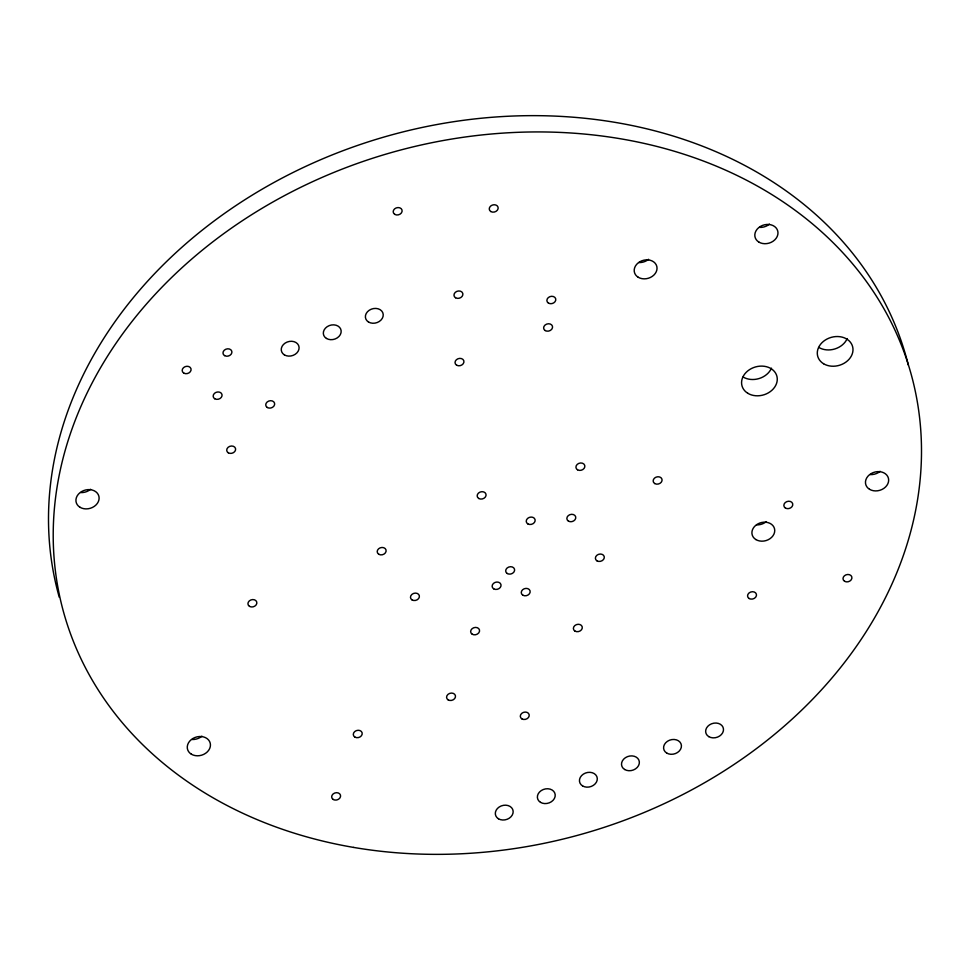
<?xml version="1.0" encoding="UTF-8"?>
<svg xmlns="http://www.w3.org/2000/svg" width="970" height="970" viewBox="0 0 970 970"><rect width="100%" height="100%" fill="white"/><g stroke="black" fill="none" stroke-linecap="round" stroke-linejoin="round"><path stroke-width="1.45" d="M766.288 521.617A11.579 9.312 -16.1 0 1 756.552 524.855M90.61 489.292A11.761 9.457 -16.1 0 1 80.716 492.578M59.267 597.29A440.174 353.844 -16.1 0 1 391.904 134.818A440.174 353.844 -16.1 0 1 908.32 365.047M847.186 338.591A18.103 14.55 -16.1 0 1 818.862 347.442M771.465 368.163A18.103 14.55 -16.1 0 1 743.141 377.015M201.942 736.206A11.761 9.457 -16.1 0 1 192.048 739.492M648.578 259.305A11.579 9.312 -16.1 0 1 638.842 262.543M769.477 224.118A11.761 9.457 -16.1 0 1 759.583 227.404M880.142 471.323A11.761 9.457 -16.1 0 1 870.248 474.597M456.591 365.169A4.523 3.637 -16.1 0 0 463.878 362.319A4.523 3.637 -16.1 0 0 457.998 358.754A4.523 3.637 -16.1 0 0 456.591 365.169M568.42 521.108A4.523 3.637 -16.1 0 0 575.707 518.259A4.523 3.637 -16.1 0 0 569.814 514.694A4.523 3.637 -16.1 0 0 568.42 521.108M785.421 508.037A4.523 3.637 -16.1 0 0 792.708 505.188A4.523 3.637 -16.1 0 0 786.828 501.611A4.523 3.637 -16.1 0 0 785.421 508.037M472.208 634.21A4.523 3.637 -16.1 0 0 479.495 631.373A4.523 3.637 -16.1 0 0 473.615 627.796A4.523 3.637 -16.1 0 0 472.208 634.21M79.989 507.274A11.761 9.457 -16.1 0 0 98.928 499.877A11.761 9.457 -16.1 0 0 83.638 490.59A11.761 9.457 -16.1 0 0 79.989 507.274M455.536 297.754A4.523 3.637 -16.1 0 0 462.823 294.916A4.523 3.637 -16.1 0 0 456.943 291.339A4.523 3.637 -16.1 0 0 455.536 297.754M448.14 699.879A4.523 3.637 -16.1 0 0 455.427 697.03A4.523 3.637 -16.1 0 0 449.546 693.453A4.523 3.637 -16.1 0 0 448.14 699.879M394.766 214.37A4.523 3.637 -16.1 0 0 402.053 211.521A4.523 3.637 -16.1 0 0 396.16 207.944A4.523 3.637 -16.1 0 0 394.766 214.37M755.909 539.575A11.579 9.312 -16.1 0 0 774.557 532.287A11.579 9.312 -16.1 0 0 759.498 523.145A11.579 9.312 -16.1 0 0 755.909 539.575M490.808 211.533A4.523 3.637 -16.1 0 0 498.095 208.683A4.523 3.637 -16.1 0 0 492.214 205.119A4.523 3.637 -16.1 0 0 490.808 211.533M522.818 595.18A4.523 3.637 -16.1 0 0 530.105 592.33A4.523 3.637 -16.1 0 0 524.224 588.766A4.523 3.637 -16.1 0 0 522.818 595.18M224.555 355.602A4.523 3.637 -16.1 0 0 231.842 352.753A4.523 3.637 -16.1 0 0 225.962 349.176A4.523 3.637 -16.1 0 0 224.555 355.602M654.726 483.545A4.523 3.637 -16.1 0 0 662.013 480.708A4.523 3.637 -16.1 0 0 656.12 477.131A4.523 3.637 -16.1 0 0 654.726 483.545M353.613 847.416A440.174 353.844 -16.1 0 0 911.921 377.063A440.174 353.844 -16.1 0 0 196.522 254.964A440.174 353.844 -16.1 0 0 353.613 847.416M183.742 373.074A4.523 3.637 -16.1 0 0 191.029 370.237A4.523 3.637 -16.1 0 0 185.137 366.66A4.523 3.637 -16.1 0 0 183.742 373.074M574.943 631.082A4.523 3.637 -16.1 0 0 582.23 628.245A4.523 3.637 -16.1 0 0 576.338 624.668A4.523 3.637 -16.1 0 0 574.943 631.082M412.044 599.909A4.523 3.637 -16.1 0 0 419.331 597.059A4.523 3.637 -16.1 0 0 413.45 593.482A4.523 3.637 -16.1 0 0 412.044 599.909M548.438 303.089A4.523 3.637 -16.1 0 0 555.725 300.251A4.523 3.637 -16.1 0 0 549.844 296.674A4.523 3.637 -16.1 0 0 548.438 303.089M493.694 588.826A4.523 3.637 -16.1 0 0 500.981 585.989A4.523 3.637 -16.1 0 0 495.1 582.412A4.523 3.637 -16.1 0 0 493.694 588.826M228.277 452.796A4.523 3.637 -16.1 0 0 235.552 449.947A4.523 3.637 -16.1 0 0 229.672 446.382A4.523 3.637 -16.1 0 0 228.277 452.796M521.872 718.867A4.523 3.637 -16.1 0 0 529.159 716.018A4.523 3.637 -16.1 0 0 523.279 712.441A4.523 3.637 -16.1 0 0 521.872 718.867M354.862 737.079A4.523 3.637 -16.1 0 0 362.149 734.229A4.523 3.637 -16.1 0 0 356.269 730.652A4.523 3.637 -16.1 0 0 354.862 737.079M747.846 393.311A18.103 14.55 -16.1 0 0 776.982 381.925A18.103 14.55 -16.1 0 0 753.447 367.63A18.103 14.55 -16.1 0 0 747.846 393.311M191.333 754.175A11.761 9.457 -16.1 0 0 210.26 746.779A11.761 9.457 -16.1 0 0 194.97 737.491A11.761 9.457 -16.1 0 0 191.333 754.175M249.496 606.359A4.523 3.637 -16.1 0 0 256.783 603.51A4.523 3.637 -16.1 0 0 250.89 599.945A4.523 3.637 -16.1 0 0 249.496 606.359M333.231 799.474A4.523 3.637 -16.1 0 0 340.518 796.625A4.523 3.637 -16.1 0 0 334.626 793.06A4.523 3.637 -16.1 0 0 333.231 799.474M478.731 498.471A4.523 3.637 -16.1 0 0 486.006 495.634A4.523 3.637 -16.1 0 0 480.126 492.057A4.523 3.637 -16.1 0 0 478.731 498.471M214.722 398.743A4.523 3.637 -16.1 0 0 222.009 395.893A4.523 3.637 -16.1 0 0 216.128 392.329A4.523 3.637 -16.1 0 0 214.722 398.743M638.199 277.25A11.579 9.312 -16.1 0 0 656.848 269.975A11.579 9.312 -16.1 0 0 641.788 260.821A11.579 9.312 -16.1 0 0 638.199 277.25M749.131 598.514A4.523 3.637 -16.1 0 0 756.418 595.665A4.523 3.637 -16.1 0 0 750.537 592.088A4.523 3.637 -16.1 0 0 749.131 598.514M577.502 469.783A4.523 3.637 -16.1 0 0 584.789 466.934A4.523 3.637 -16.1 0 0 578.896 463.357A4.523 3.637 -16.1 0 0 577.502 469.783M267.308 407.497A4.523 3.637 -16.1 0 0 274.595 404.648A4.523 3.637 -16.1 0 0 268.714 401.071A4.523 3.637 -16.1 0 0 267.308 407.497M527.801 523.873A4.523 3.637 -16.1 0 0 535.088 521.023A4.523 3.637 -16.1 0 0 529.208 517.446A4.523 3.637 -16.1 0 0 527.801 523.873M378.773 554.27A4.523 3.637 -16.1 0 0 386.06 551.421A4.523 3.637 -16.1 0 0 380.179 547.844A4.523 3.637 -16.1 0 0 378.773 554.27M844.567 581.272A4.523 3.637 -16.1 0 0 851.854 578.435A4.523 3.637 -16.1 0 0 845.961 574.858A4.523 3.637 -16.1 0 0 844.567 581.272M507.261 573.512A4.523 3.637 -16.1 0 0 514.549 570.663A4.523 3.637 -16.1 0 0 508.656 567.086A4.523 3.637 -16.1 0 0 507.261 573.512M596.95 560.83A4.523 3.637 -16.1 0 0 604.237 557.992A4.523 3.637 -16.1 0 0 598.344 554.416A4.523 3.637 -16.1 0 0 596.95 560.83M758.867 242.088A11.761 9.457 -16.1 0 0 777.794 234.704A11.761 9.457 -16.1 0 0 762.505 225.416A11.761 9.457 -16.1 0 0 758.867 242.088M545.201 330.564A4.523 3.637 -16.1 0 0 552.488 327.714A4.523 3.637 -16.1 0 0 546.595 324.138A4.523 3.637 -16.1 0 0 545.201 330.564M823.566 363.738A18.103 14.55 -16.1 0 0 852.703 352.353A18.103 14.55 -16.1 0 0 829.168 338.057A18.103 14.55 -16.1 0 0 823.566 363.738M869.532 489.292A11.761 9.457 -16.1 0 0 888.471 481.896A11.761 9.457 -16.1 0 0 873.17 472.608A11.761 9.457 -16.1 0 0 869.532 489.292M498.447 818.777A9.057 7.275 -16.1 0 0 513.021 813.078A9.057 7.275 -16.1 0 0 501.247 805.937A9.057 7.275 -16.1 0 0 498.447 818.777M540.508 802.348A9.057 7.275 -16.1 0 0 555.082 796.649A9.057 7.275 -16.1 0 0 543.309 789.507A9.057 7.275 -16.1 0 0 540.508 802.348M582.582 785.918A9.057 7.275 -16.1 0 0 597.156 780.219A9.057 7.275 -16.1 0 0 585.383 773.078A9.057 7.275 -16.1 0 0 582.582 785.918M624.644 769.489A9.057 7.275 -16.1 0 0 639.218 763.79A9.057 7.275 -16.1 0 0 627.444 756.648A9.057 7.275 -16.1 0 0 624.644 769.489M666.717 753.059A9.057 7.275 -16.1 0 0 681.292 747.361A9.057 7.275 -16.1 0 0 669.518 740.219A9.057 7.275 -16.1 0 0 666.717 753.059M708.779 736.63A9.057 7.275 -16.1 0 0 723.353 730.931A9.057 7.275 -16.1 0 0 711.58 723.79A9.057 7.275 -16.1 0 0 708.779 736.63M284.38 354.874A9.057 7.275 -16.1 0 0 298.954 349.188A9.057 7.275 -16.1 0 0 287.181 342.034A9.057 7.275 -16.1 0 0 284.38 354.874M326.453 338.445A9.057 7.275 -16.1 0 0 341.028 332.758A9.057 7.275 -16.1 0 0 329.254 325.605A9.057 7.275 -16.1 0 0 326.453 338.445M368.515 322.016A9.057 7.275 -16.1 0 0 383.089 316.329A9.057 7.275 -16.1 0 0 371.316 309.175A9.057 7.275 -16.1 0 0 368.515 322.016"/></g></svg>
